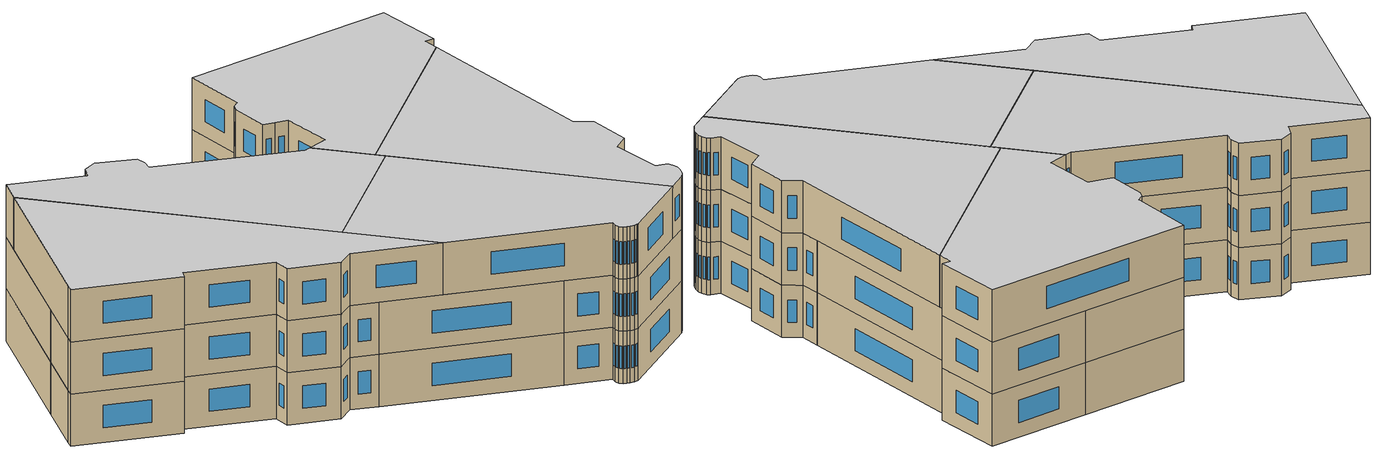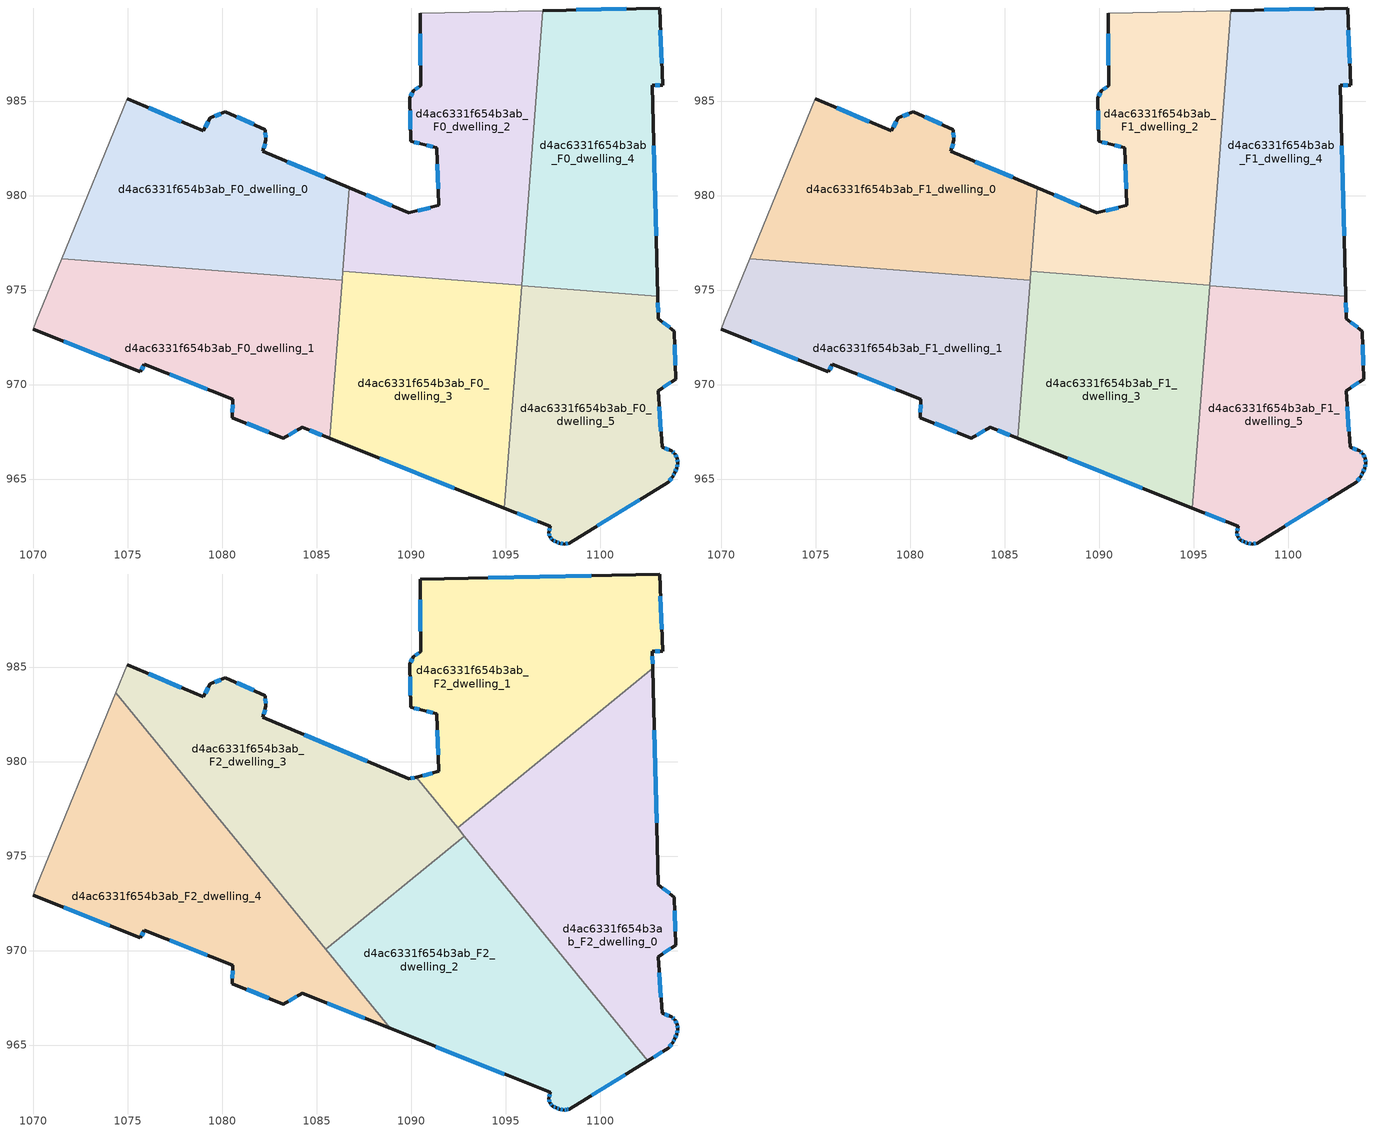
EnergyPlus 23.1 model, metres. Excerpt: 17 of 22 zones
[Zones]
d4ac6331f654b3ab_F0_dwelling_0
 floor ground (EU_floor_Construction): 1086.71,980.41 1086.33,975.52 1071.5,976.67 1074.96,985.12 1078.98,983.41 1079.36,984.11 1080.15,984.43 1082.26,983.49 1082.3,982.92 1082.13,982.34 z0
 wall outside (EU_wall_Construction): 1086.71,980.41 1082.13,982.34 1082.3,982.92 1082.26,983.49 1080.15,984.43 1079.36,984.11 1078.98,983.41 1074.96,985.12 z0:3
 wall to d4ac6331f654b3ab_F0_dwelling_1 (EU_wall_Construction): 1071.5,976.67 1086.33,975.52 z0:3
 wall adiabatic (EU_wall_Construction): 1074.96,985.12 1071.5,976.67 z0:3
 wall to d4ac6331f654b3ab_F0_dwelling_2 (EU_wall_Construction): 1086.37,975.98 1086.71,980.41 z0:3
 wall to d4ac6331f654b3ab_F0_dwelling_3 (EU_wall_Construction): 1086.33,975.52 1086.37,975.98 z0:3
 window (EU_Window_Construction): 1082.29,983.08 1082.27,983.33 / 1082.18,982.5 1082.26,982.75 / 1085.4,980.96 1083.44,981.79 / 1077.83,983.9 1076.11,984.64 / 1079.25,983.91 1079.09,983.61 / 1079.93,984.34 1079.58,984.2 / 1081.66,983.76 1080.76,984.16 z0.86:2.14
d4ac6331f654b3ab_F0_dwelling_1
 floor ground (EU_floor_Construction): 1086.33,975.52 1085.68,967.15 1084.22,967.74 1083.23,967.15 1080.52,968.25 1080.55,969.21 1075.86,971.08 1075.67,970.67 1070,972.93 1070.15,973.37 1071.5,976.67 z0
 wall outside (EU_wall_Construction): 1070,972.93 1075.67,970.67 1075.86,971.08 1080.55,969.21 1080.52,968.25 1083.23,967.15 1084.22,967.74 1085.68,967.15 z0:3
 wall adiabatic (EU_wall_Construction): 1071.5,976.67 1070.15,973.37 1070,972.93 z0:3
 wall to d4ac6331f654b3ab_F0_dwelling_3 (EU_wall_Construction): 1085.68,967.15 1086.33,975.52 z0:3
 window (EU_Window_Construction): 1081.29,967.94 1082.46,967.47 / 1080.54,968.94 1080.53,968.53 / 1077.2,970.55 1079.21,969.75 / 1075.72,970.79 1075.81,970.97 / 1071.62,972.28 1074.05,971.32 / 1084.63,967.57 1085.26,967.32 / 1083.51,967.32 1083.93,967.57 z0.86:2.14
d4ac6331f654b3ab_F0_dwelling_2
 floor ground (EU_floor_Construction): 1096.96,989.78 1095.83,975.25 1086.37,975.98 1086.71,980.41 1089.87,979.08 1091.46,979.47 1091.35,982.53 1090.61,982.72 1089.96,982.87 1089.92,985.14 1090.1,985.55 1090.49,985.81 1090.46,989.64 z0
 wall outside (EU_wall_Construction): 1090.46,989.64 1090.49,985.81 1090.1,985.55 1089.92,985.14 1089.96,982.87 1090.61,982.72 1091.35,982.53 1091.46,979.47 1089.87,979.08 1086.71,980.41 z0:3
 wall adiabatic (EU_wall_Construction): 1096.96,989.78 1090.46,989.64 z0:3
 wall to d4ac6331f654b3ab_F0_dwelling_3 (EU_wall_Construction): 1086.37,975.98 1095.83,975.25 z0:3
 wall to d4ac6331f654b3ab_F0_dwelling_4 (EU_wall_Construction): 1095.83,975.25 1096.96,989.78 z0:3
 window (EU_Window_Construction): 1090.14,982.82 1090.42,982.76 / 1089.93,984.49 1089.95,983.52 / 1090.05,985.44 1089.97,985.26 / 1090.38,985.74 1090.21,985.63 / 1090.47,988.55 1090.48,986.9 / 1088.97,979.46 1087.61,980.03 / 1091,979.36 1090.32,979.19 / 1091.38,981.66 1091.43,980.35 / 1090.82,982.66 1091.14,982.58 z0.86:2.14
d4ac6331f654b3ab_F0_dwelling_3
 floor ground (EU_floor_Construction): 1095.83,975.25 1094.92,963.46 1085.68,967.15 1086.37,975.98 z0
 wall outside (EU_wall_Construction): 1085.68,967.15 1094.92,963.46 z0:3
 wall to d4ac6331f654b3ab_F0_dwelling_5 (EU_wall_Construction): 1094.92,963.46 1095.83,975.23 z0:3
 wall to d4ac6331f654b3ab_F0_dwelling_4 (EU_wall_Construction): 1095.83,975.23 1095.83,975.25 z0:3
 window (EU_Window_Construction): 1088.32,966.1 1092.28,964.51 z0.86:2.14
d4ac6331f654b3ab_F0_dwelling_4
 floor ground (EU_floor_Construction): 1103.13,989.92 1103.3,985.83 1102.74,985.83 1103.03,974.68 1095.83,975.23 1096.96,989.78 z0
 wall outside (EU_wall_Construction): 1103.03,974.68 1102.74,985.83 1103.3,985.83 1103.13,989.92 1096.96,989.78 z0:3
 wall to d4ac6331f654b3ab_F0_dwelling_5 (EU_wall_Construction): 1095.83,975.23 1103.03,974.68 z0:3
 window (EU_Window_Construction): 1101.37,989.88 1098.72,989.82 / 1103.25,987 1103.18,988.75 / 1102.9,985.83 1103.14,985.83 / 1102.95,977.86 1102.83,982.64 z0.86:2.14
d4ac6331f654b3ab_F0_dwelling_5
 floor ground (EU_floor_Construction): 1103.03,974.68 1103.06,973.49 1103.91,972.83 1103.98,970.29 1103.05,969.67 1103.26,966.69 1103.77,966.49 1103.94,966.35 1104.06,966.09 1104.09,965.83 1104.04,965.58 1103.93,965.34 1103.84,965.13 1103.58,964.82 1098.34,961.61 1098.08,961.56 1097.83,961.61 1097.67,961.69 1097.47,961.76 1097.32,961.94 1097.27,962.16 1097.34,962.49 1094.92,963.46 1095.83,975.23 z0
 wall outside (EU_wall_Construction): 1094.92,963.46 1097.34,962.49 1097.27,962.16 1097.32,961.94 1097.47,961.76 1097.67,961.69 1097.83,961.61 1098.08,961.56 1098.34,961.61 1103.58,964.82 1103.84,965.13 1103.93,965.34 1104.04,965.58 1104.09,965.83 1104.06,966.09 1103.94,966.35 1103.77,966.49 1103.26,966.69 1103.05,969.67 1103.98,970.29 1103.91,972.83 1103.06,973.49 1103.03,974.68 z0:3
 window (EU_Window_Construction): 1103.32,969.85 1103.71,970.11 / 1103.2,967.54 1103.11,968.82 / 1103.62,966.55 1103.41,966.63 / 1103.89,966.39 1103.82,966.45 / 1104.03,966.16 1103.97,966.27 / 1104.08,965.91 1104.07,966.02 / 1104.06,965.65 1104.08,965.76 / 1103.97,965.41 1104.01,965.51 / 1103.87,965.19 1103.91,965.28 / 1103.66,964.91 1103.76,965.04 / 1099.84,962.52 1102.08,963.9 / 1098.16,961.57 1098.27,961.59 / 1097.9,961.59 1098.01,961.58 / 1097.72,961.67 1097.79,961.63 / 1097.53,961.74 1097.61,961.71 / 1097.36,961.89 1097.43,961.81 / 1097.28,962.1 1097.3,962 / 1097.32,962.4 1097.29,962.25 / 1095.61,963.18 1096.65,962.77 / 1103.05,973.83 1103.04,974.34 / 1103.67,973.02 1103.3,973.3 / 1103.96,971.01 1103.93,972.1 z0.86:2.14
d4ac6331f654b3ab_F1_dwelling_0
 floor to d4ac6331f654b3ab_F0_dwelling_0 (EU_floor_Construction): 1086.71,980.41 1086.33,975.52 1071.5,976.67 1074.96,985.12 1078.98,983.41 1079.36,984.11 1080.15,984.43 1082.26,983.49 1082.3,982.92 1082.13,982.34 z3
 wall outside (EU_wall_Construction): 1086.71,980.41 1082.13,982.34 1082.3,982.92 1082.26,983.49 1080.15,984.43 1079.36,984.11 1078.98,983.41 1074.96,985.12 z3:6
 wall to d4ac6331f654b3ab_F1_dwelling_1 (EU_wall_Construction): 1071.5,976.67 1086.33,975.52 z3:6
 wall adiabatic (EU_wall_Construction): 1074.96,985.12 1071.5,976.67 z3:6
 wall to d4ac6331f654b3ab_F1_dwelling_2 (EU_wall_Construction): 1086.37,975.98 1086.71,980.41 z3:6
 wall to d4ac6331f654b3ab_F1_dwelling_3 (EU_wall_Construction): 1086.33,975.52 1086.37,975.98 z3:6
 window (EU_Window_Construction): 1082.29,983.08 1082.27,983.33 / 1082.18,982.5 1082.26,982.75 / 1085.4,980.96 1083.44,981.79 / 1077.83,983.9 1076.11,984.64 / 1079.25,983.91 1079.09,983.61 / 1079.93,984.34 1079.58,984.2 / 1081.66,983.76 1080.76,984.16 z3.86:5.14
d4ac6331f654b3ab_F1_dwelling_1
 floor to d4ac6331f654b3ab_F0_dwelling_1 (EU_floor_Construction): 1086.33,975.52 1085.68,967.15 1084.22,967.74 1083.23,967.15 1080.52,968.25 1080.55,969.21 1075.86,971.08 1075.67,970.67 1070,972.93 1070.15,973.37 1071.5,976.67 z3
 wall outside (EU_wall_Construction): 1070,972.93 1075.67,970.67 1075.86,971.08 1080.55,969.21 1080.52,968.25 1083.23,967.15 1084.22,967.74 1085.68,967.15 z3:6
 wall adiabatic (EU_wall_Construction): 1071.5,976.67 1070.15,973.37 1070,972.93 z3:6
 wall to d4ac6331f654b3ab_F1_dwelling_3 (EU_wall_Construction): 1085.68,967.15 1086.33,975.52 z3:6
 window (EU_Window_Construction): 1081.29,967.94 1082.46,967.47 / 1080.54,968.94 1080.53,968.53 / 1077.2,970.55 1079.21,969.75 / 1075.72,970.79 1075.81,970.97 / 1071.62,972.28 1074.05,971.32 / 1084.63,967.57 1085.26,967.32 / 1083.51,967.32 1083.93,967.57 z3.86:5.14
d4ac6331f654b3ab_F1_dwelling_2
 floor to d4ac6331f654b3ab_F0_dwelling_2 (EU_floor_Construction): 1096.96,989.78 1095.83,975.25 1086.37,975.98 1086.71,980.41 1089.87,979.08 1091.46,979.47 1091.35,982.53 1090.61,982.72 1089.96,982.87 1089.92,985.14 1090.1,985.55 1090.49,985.81 1090.46,989.64 z3
 wall outside (EU_wall_Construction): 1090.46,989.64 1090.49,985.81 1090.1,985.55 1089.92,985.14 1089.96,982.87 1090.61,982.72 1091.35,982.53 1091.46,979.47 1089.87,979.08 1086.71,980.41 z3:6
 wall adiabatic (EU_wall_Construction): 1096.96,989.78 1090.46,989.64 z3:6
 wall to d4ac6331f654b3ab_F1_dwelling_3 (EU_wall_Construction): 1086.37,975.98 1095.83,975.25 z3:6
 wall to d4ac6331f654b3ab_F1_dwelling_4 (EU_wall_Construction): 1095.83,975.25 1096.96,989.78 z3:6
 window (EU_Window_Construction): 1090.14,982.82 1090.42,982.76 / 1089.93,984.49 1089.95,983.52 / 1090.05,985.44 1089.97,985.26 / 1090.38,985.74 1090.21,985.63 / 1090.47,988.55 1090.48,986.9 / 1088.97,979.46 1087.61,980.03 / 1091,979.36 1090.32,979.19 / 1091.38,981.66 1091.43,980.35 / 1090.82,982.66 1091.14,982.58 z3.86:5.14
d4ac6331f654b3ab_F1_dwelling_3
 floor to d4ac6331f654b3ab_F0_dwelling_3 (EU_floor_Construction): 1095.83,975.25 1094.92,963.46 1085.68,967.15 1086.37,975.98 z3
 wall outside (EU_wall_Construction): 1085.68,967.15 1094.92,963.46 z3:6
 wall to d4ac6331f654b3ab_F1_dwelling_5 (EU_wall_Construction): 1094.92,963.46 1095.83,975.23 z3:6
 wall to d4ac6331f654b3ab_F1_dwelling_4 (EU_wall_Construction): 1095.83,975.23 1095.83,975.25 z3:6
 window (EU_Window_Construction): 1088.32,966.1 1092.28,964.51 z3.86:5.14
d4ac6331f654b3ab_F1_dwelling_4
 floor to d4ac6331f654b3ab_F0_dwelling_4 (EU_floor_Construction): 1103.13,989.92 1103.3,985.83 1102.74,985.83 1103.03,974.68 1095.83,975.23 1096.96,989.78 z3
 wall outside (EU_wall_Construction): 1103.03,974.68 1102.74,985.83 1103.3,985.83 1103.13,989.92 1096.96,989.78 z3:6
 wall to d4ac6331f654b3ab_F1_dwelling_5 (EU_wall_Construction): 1095.83,975.23 1103.03,974.68 z3:6
 window (EU_Window_Construction): 1101.37,989.88 1098.72,989.82 / 1103.25,987 1103.18,988.75 / 1102.9,985.83 1103.14,985.83 / 1102.95,977.86 1102.83,982.64 z3.86:5.14
d4ac6331f654b3ab_F1_dwelling_5
 floor to d4ac6331f654b3ab_F0_dwelling_5 (EU_floor_Construction): 1103.03,974.68 1103.06,973.49 1103.91,972.83 1103.98,970.29 1103.05,969.67 1103.26,966.69 1103.77,966.49 1103.94,966.35 1104.06,966.09 1104.09,965.83 1104.04,965.58 1103.93,965.34 1103.84,965.13 1103.58,964.82 1098.34,961.61 1098.08,961.56 1097.83,961.61 1097.67,961.69 1097.47,961.76 1097.32,961.94 1097.27,962.16 1097.34,962.49 1094.92,963.46 1095.83,975.23 z3
 wall outside (EU_wall_Construction): 1094.92,963.46 1097.34,962.49 1097.27,962.16 1097.32,961.94 1097.47,961.76 1097.67,961.69 1097.83,961.61 1098.08,961.56 1098.34,961.61 1103.58,964.82 1103.84,965.13 1103.93,965.34 1104.04,965.58 1104.09,965.83 1104.06,966.09 1103.94,966.35 1103.77,966.49 1103.26,966.69 1103.05,969.67 1103.98,970.29 1103.91,972.83 1103.06,973.49 1103.03,974.68 z3:6
 window (EU_Window_Construction): 1103.32,969.85 1103.71,970.11 / 1103.2,967.54 1103.11,968.82 / 1103.62,966.55 1103.41,966.63 / 1103.89,966.39 1103.82,966.45 / 1104.03,966.16 1103.97,966.27 / 1104.08,965.91 1104.07,966.02 / 1104.06,965.65 1104.08,965.76 / 1103.97,965.41 1104.01,965.51 / 1103.87,965.19 1103.91,965.28 / 1103.66,964.91 1103.76,965.04 / 1099.84,962.52 1102.08,963.9 / 1098.16,961.57 1098.27,961.59 / 1097.9,961.59 1098.01,961.58 / 1097.72,961.67 1097.79,961.63 / 1097.53,961.74 1097.61,961.71 / 1097.36,961.89 1097.43,961.81 / 1097.28,962.1 1097.3,962 / 1097.32,962.4 1097.29,962.25 / 1095.61,963.18 1096.65,962.77 / 1103.05,973.83 1103.04,974.34 / 1103.67,973.02 1103.3,973.3 / 1103.96,971.01 1103.93,972.1 z3.86:5.14
d4ac6331f654b3ab_F2_dwelling_0
 floor to d4ac6331f654b3ab_F1_dwelling_5 (EU_floor_Construction): 1103.03,974.68 1103.06,973.49 1103.91,972.83 1103.98,970.29 1103.05,969.67 1103.26,966.69 1103.77,966.49 1103.94,966.35 1104.06,966.09 1104.09,965.83 1104.04,965.58 1103.93,965.34 1103.84,965.13 1103.58,964.82 1102.52,964.17 1095.63,972.59 1095.83,975.23 z6
 floor to d4ac6331f654b3ab_F1_dwelling_4 (EU_floor_Construction): 1102.77,984.92 1103.03,974.68 1095.83,975.23 1096.16,979.52 z6
 floor to d4ac6331f654b3ab_F1_dwelling_2 (EU_floor_Construction): 1096.16,979.52 1095.83,975.25 1093.29,975.44 1092.44,976.48 z6
 floor to d4ac6331f654b3ab_F1_dwelling_3 (EU_floor_Construction): 1095.83,975.25 1095.63,972.59 1093.29,975.44 z6
 wall outside (EU_wall_Construction): 1102.52,964.17 1103.58,964.82 1103.84,965.13 1103.93,965.34 1104.04,965.58 1104.09,965.83 1104.06,966.09 1103.94,966.35 1103.77,966.49 1103.26,966.69 1103.05,969.67 1103.98,970.29 1103.91,972.83 1103.06,973.49 1102.77,984.92 z6:9
 wall to d4ac6331f654b3ab_F2_dwelling_1 (EU_wall_Construction): 1102.77,984.92 1092.44,976.48 z6:9
 wall to d4ac6331f654b3ab_F2_dwelling_2 (EU_wall_Construction): 1092.79,976.05 1102.52,964.17 z6:9
 wall to d4ac6331f654b3ab_F2_dwelling_3 (EU_wall_Construction): 1092.44,976.48 1092.79,976.05 z6:9
 window (EU_Window_Construction): 1103.96,971.01 1103.93,972.1 / 1103.32,969.85 1103.71,970.11 / 1103.2,967.54 1103.11,968.82 / 1103.62,966.55 1103.41,966.63 / 1103.89,966.39 1103.82,966.45 / 1104.03,966.16 1103.97,966.27 / 1104.08,965.91 1104.07,966.02 / 1104.06,965.65 1104.08,965.76 / 1103.97,965.41 1104.01,965.51 / 1103.87,965.19 1103.91,965.28 / 1103.66,964.91 1103.76,965.04 / 1102.82,964.35 1103.28,964.63 / 1102.98,976.76 1102.85,981.66 / 1103.67,973.02 1103.3,973.3 z6.86:8.14
 ceiling to d4ac6331f654b3ab_F3_dwelling_0 (EU_floor_Construction): 1103.58,964.82 1103.84,965.13 1103.93,965.34 1104.04,965.58 1104.09,965.83 1104.06,966.09 1103.94,966.35 1103.77,966.49 1103.26,966.69 1103.05,969.67 1103.98,970.29 1103.91,972.83 1103.06,973.49 1102.77,984.92 1092.44,976.48 1102.52,964.17 z9
d4ac6331f654b3ab_F2_dwelling_1
 floor to d4ac6331f654b3ab_F1_dwelling_2 (EU_floor_Construction): 1096.96,989.78 1096.16,979.52 1092.44,976.48 1090.24,979.17 1091.46,979.47 1091.35,982.53 1090.61,982.72 1089.96,982.87 1089.92,985.14 1090.1,985.55 1090.49,985.81 1090.46,989.64 z6
 floor to d4ac6331f654b3ab_F1_dwelling_4 (EU_floor_Construction): 1103.13,989.92 1103.3,985.83 1102.74,985.83 1102.77,984.92 1096.16,979.52 1096.96,989.78 z6
 wall outside (EU_wall_Construction): 1102.77,984.92 1102.74,985.83 1103.3,985.83 1103.13,989.92 1090.46,989.64 1090.49,985.81 1090.1,985.55 1089.92,985.14 1089.96,982.87 1090.61,982.72 1091.35,982.53 1091.46,979.47 1090.24,979.17 z6:9
 wall to d4ac6331f654b3ab_F2_dwelling_3 (EU_wall_Construction): 1090.24,979.17 1092.44,976.48 z6:9
 window (EU_Window_Construction): 1102.76,985.18 1102.75,985.57 / 1091.11,979.39 1090.59,979.26 / 1091.38,981.66 1091.43,980.35 / 1090.82,982.66 1091.14,982.58 / 1090.14,982.82 1090.42,982.76 / 1089.93,984.49 1089.95,983.52 / 1090.05,985.44 1089.97,985.26 / 1090.38,985.74 1090.21,985.63 / 1090.47,988.55 1090.48,986.9 / 1099.51,989.84 1094.08,989.72 / 1103.25,987 1103.18,988.75 / 1102.9,985.83 1103.14,985.83 z6.86:8.14
 ceiling to d4ac6331f654b3ab_F3_dwelling_1 (EU_floor_Construction): 1102.77,984.92 1102.74,985.83 1103.3,985.83 1103.13,989.92 1090.46,989.64 1090.49,985.81 1090.1,985.55 1089.92,985.14 1089.96,982.87 1090.61,982.72 1091.35,982.53 1091.46,979.47 1090.24,979.17 1092.44,976.48 z9
d4ac6331f654b3ab_F2_dwelling_2
 floor to d4ac6331f654b3ab_F1_dwelling_3 (EU_floor_Construction): 1093.29,975.44 1095.63,972.59 1094.92,963.46 1088.87,965.88 1085.87,969.55 1085.94,970.45 1092.16,975.53 z6
 floor to d4ac6331f654b3ab_F1_dwelling_5 (EU_floor_Construction): 1095.63,972.59 1102.52,964.17 1098.34,961.61 1098.23,961.59 1098.08,961.56 1097.83,961.61 1097.67,961.69 1097.47,961.76 1097.32,961.94 1097.27,962.16 1097.34,962.49 1094.92,963.46 z6
 floor to d4ac6331f654b3ab_F1_dwelling_1 (EU_floor_Construction): 1085.94,970.45 1085.87,969.55 1085.46,970.05 z6
 floor to d4ac6331f654b3ab_F1_dwelling_2 (EU_floor_Construction): 1092.79,976.05 1093.29,975.44 1092.16,975.53 z6
 wall outside (EU_wall_Construction): 1088.87,965.88 1097.34,962.49 1097.27,962.16 1097.32,961.94 1097.47,961.76 1097.67,961.69 1097.83,961.61 1098.08,961.56 1098.23,961.59 1098.34,961.61 1102.52,964.17 z6:9
 wall to d4ac6331f654b3ab_F2_dwelling_3 (EU_wall_Construction): 1092.79,976.05 1085.46,970.05 z6:9
 wall to d4ac6331f654b3ab_F2_dwelling_4 (EU_wall_Construction): 1085.46,970.05 1088.87,965.88 z6:9
 window (EU_Window_Construction): 1098.26,961.59 1098.31,961.6 / 1098.12,961.57 1098.19,961.58 / 1097.9,961.59 1098.01,961.58 / 1097.72,961.67 1097.79,961.63 / 1097.53,961.74 1097.61,961.71 / 1097.36,961.89 1097.43,961.81 / 1097.28,962.1 1097.3,962 / 1097.32,962.4 1097.29,962.25 / 1091.29,964.91 1094.92,963.46 / 1099.53,962.34 1101.32,963.43 z6.86:8.14
 ceiling to d4ac6331f654b3ab_F3_dwelling_2 (EU_floor_Construction): 1102.52,964.17 1092.79,976.05 1085.46,970.05 1088.87,965.88 1097.34,962.49 1097.27,962.16 1097.32,961.94 1097.47,961.76 1097.67,961.69 1097.83,961.61 1098.08,961.56 1098.23,961.59 1098.34,961.61 z9
d4ac6331f654b3ab_F2_dwelling_3
 floor to d4ac6331f654b3ab_F1_dwelling_0 (EU_floor_Construction): 1086.71,980.41 1086.33,975.52 1080.63,975.96 1074.35,983.64 1074.96,985.12 1078.98,983.41 1079.36,984.11 1080.15,984.43 1082.26,983.49 1082.3,982.92 1082.13,982.34 z6
 floor to d4ac6331f654b3ab_F1_dwelling_2 (EU_floor_Construction): 1090.24,979.17 1092.79,976.05 1092.16,975.53 1086.37,975.98 1086.71,980.41 1089.87,979.08 z6
 floor to d4ac6331f654b3ab_F1_dwelling_3 (EU_floor_Construction): 1092.16,975.53 1085.94,970.45 1086.37,975.98 z6
 floor to d4ac6331f654b3ab_F1_dwelling_1 (EU_floor_Construction): 1086.33,975.52 1085.94,970.45 1085.46,970.05 1080.63,975.96 z6
 wall outside (EU_wall_Construction): 1090.24,979.17 1089.87,979.08 1082.13,982.34 1082.3,982.92 1082.26,983.49 1080.15,984.43 1079.36,984.11 1078.98,983.41 1074.96,985.12 z6:9
 wall adiabatic (EU_wall_Construction): 1074.96,985.12 1074.35,983.64 z6:9
 wall to d4ac6331f654b3ab_F2_dwelling_4 (EU_wall_Construction): 1074.35,983.64 1085.46,970.05 z6:9
 window (EU_Window_Construction): 1081.66,983.76 1080.76,984.16 / 1082.29,983.08 1082.27,983.33 / 1082.18,982.5 1082.26,982.75 / 1087.66,980.01 1084.34,981.41 / 1090.14,979.15 1089.98,979.11 / 1077.83,983.9 1076.11,984.64 / 1079.25,983.91 1079.09,983.61 / 1079.93,984.34 1079.58,984.2 z6.86:8.14
 ceiling to d4ac6331f654b3ab_F3_dwelling_3 (EU_floor_Construction): 1092.79,976.05 1090.24,979.17 1089.87,979.08 1082.13,982.34 1082.3,982.92 1082.26,983.49 1080.15,984.43 1079.36,984.11 1078.98,983.41 1074.96,985.12 1074.35,983.64 1085.46,970.05 z9
d4ac6331f654b3ab_F2_dwelling_4
 floor to d4ac6331f654b3ab_F1_dwelling_1 (EU_floor_Construction): 1080.63,975.96 1085.87,969.55 1085.68,967.15 1084.22,967.74 1083.23,967.15 1080.52,968.25 1080.55,969.21 1075.86,971.08 1075.67,970.67 1070,972.93 1070.15,973.37 1071.5,976.67 z6
 floor to d4ac6331f654b3ab_F1_dwelling_0 (EU_floor_Construction): 1074.35,983.64 1080.63,975.96 1071.5,976.67 z6
 floor to d4ac6331f654b3ab_F1_dwelling_3 (EU_floor_Construction): 1085.87,969.55 1088.87,965.88 1085.68,967.15 z6
 wall outside (EU_wall_Construction): 1070,972.93 1075.67,970.67 1075.86,971.08 1080.55,969.21 1080.52,968.25 1083.23,967.15 1084.22,967.74 1088.87,965.88 z6:9
 wall adiabatic (EU_wall_Construction): 1074.35,983.64 1070.15,973.37 1070,972.93 z6:9
 window (EU_Window_Construction): 1080.54,968.94 1080.53,968.53 / 1077.2,970.55 1079.21,969.75 / 1075.72,970.79 1075.81,970.97 / 1071.62,972.28 1074.05,971.32 / 1085.54,967.21 1087.54,966.41 / 1083.51,967.32 1083.93,967.57 / 1081.29,967.94 1082.46,967.47 z6.86:8.14
 ceiling to d4ac6331f654b3ab_F3_dwelling_4 (EU_floor_Construction): 1088.87,965.88 1074.35,983.64 1070.15,973.37 1070,972.93 1075.67,970.67 1075.86,971.08 1080.55,969.21 1080.52,968.25 1083.23,967.15 1084.22,967.74 z9
[Building]
EU S2 Campaign: North Axis=0; Terrain=City; Solar Distribution=FullExterior
[Site:Location]
Helsinki-Vantaa.AP: Latitude=60.317; Longitude=24.963; Time Zone=2; Elevation=54.6
[SizingPeriod:WeatherFileDays]
AnnualSizingPeriod: Begin Month=1; Begin Day of Month=1; End Month=12; End Day of Month=31; Day of Week for Start Day=Monday; Use Weather File Daylight Saving Period=No; Use Weather File Rain and Snow Indicators=No
[MATERIAL]
EU_InternalMass_Material: Roughness=MediumRough; Thickness=0.1; Conductivity=1; Density=1800; Specific Heat=900; Thermal Absorptance=0.9; Solar Absorptance=0.7; Visible Absorptance=0.7
[MATERIAL:NOMASS] Roughness=MediumRough; Thermal Absorptance=0.9; Solar Absorptance=0.7; Visible Absorptance=0.7
Name | Thermal Resistance
EU_wall_NoMass | 1.10183
EU_floor_NoMass | 1.70606
[WINDOWMATERIAL:SIMPLEGLAZINGSYSTEM]
EU_Window_SimpleGlazing: UFactor=3.11035; Solar Heat Gain Coefficient=0.8; Visible Transmittance=0.8
[CONSTRUCTION]
EU_wall_Construction: EU_wall_NoMass
EU_floor_Construction: EU_floor_NoMass
EU_Window_Construction: EU_Window_SimpleGlazing
EU_InternalMass_Construction: EU_InternalMass_Material
[ZONE] Type=1; Multiplier=1; Ceiling Height=autocalculate; Floor Area=autocalculate; Part of Total Floor Area=Yes
Name | Volume
d4ac6331f654b3ab_F0_dwelling_0; d4ac6331f654b3ab_F1_dwelling_0 | 294.414
d4ac6331f654b3ab_F2_dwelling_0 | 353.306
d4ac6331f654b3ab_F0_dwelling_1; d4ac6331f654b3ab_F1_dwelling_1 | 294.424
d4ac6331f654b3ab_F2_dwelling_1 | 353.292
d4ac6331f654b3ab_F0_dwelling_2; d4ac6331f654b3ab_F1_dwelling_2 | 294.377
d4ac6331f654b3ab_F2_dwelling_2 | 353.309
d4ac6331f654b3ab_F0_dwelling_3; d4ac6331f654b3ab_F1_dwelling_3 | 294.412
d4ac6331f654b3ab_F2_dwelling_3 | 353.281
d4ac6331f654b3ab_F0_dwelling_4; d4ac6331f654b3ab_F1_dwelling_4 | 294.436
d4ac6331f654b3ab_F2_dwelling_4 | 353.295
d4ac6331f654b3ab_F0_dwelling_5; d4ac6331f654b3ab_F1_dwelling_5 | 294.416
[INTERNALMASS] Construction=EU_InternalMass_Construction
Name | Zone or ZoneList | Surface Area
d4ac6331f654b3ab_F0_dwelling_0_EU_InternalMass | d4ac6331f654b3ab_F0_dwelling_0 | 98.1381
d4ac6331f654b3ab_F0_dwelling_1_EU_InternalMass | d4ac6331f654b3ab_F0_dwelling_1 | 98.1405
d4ac6331f654b3ab_F0_dwelling_2_EU_InternalMass | d4ac6331f654b3ab_F0_dwelling_2 | 98.1254
d4ac6331f654b3ab_F0_dwelling_3_EU_InternalMass | d4ac6331f654b3ab_F0_dwelling_3 | 98.1373
d4ac6331f654b3ab_F0_dwelling_4_EU_InternalMass | d4ac6331f654b3ab_F0_dwelling_4 | 98.1452
d4ac6331f654b3ab_F0_dwelling_5_EU_InternalMass | d4ac6331f654b3ab_F0_dwelling_5 | 98.139
d4ac6331f654b3ab_F1_dwelling_0_EU_InternalMass | d4ac6331f654b3ab_F1_dwelling_0 | 98.1381
d4ac6331f654b3ab_F1_dwelling_1_EU_InternalMass | d4ac6331f654b3ab_F1_dwelling_1 | 98.1405
d4ac6331f654b3ab_F1_dwelling_2_EU_InternalMass | d4ac6331f654b3ab_F1_dwelling_2 | 98.1254
d4ac6331f654b3ab_F1_dwelling_3_EU_InternalMass | d4ac6331f654b3ab_F1_dwelling_3 | 98.1373
d4ac6331f654b3ab_F1_dwelling_4_EU_InternalMass | d4ac6331f654b3ab_F1_dwelling_4 | 98.1452
d4ac6331f654b3ab_F1_dwelling_5_EU_InternalMass | d4ac6331f654b3ab_F1_dwelling_5 | 98.139
d4ac6331f654b3ab_F2_dwelling_0_EU_InternalMass | d4ac6331f654b3ab_F2_dwelling_0 | 117.769
d4ac6331f654b3ab_F2_dwelling_1_EU_InternalMass | d4ac6331f654b3ab_F2_dwelling_1 | 117.764
d4ac6331f654b3ab_F2_dwelling_2_EU_InternalMass | d4ac6331f654b3ab_F2_dwelling_2 | 117.769
d4ac6331f654b3ab_F2_dwelling_3_EU_InternalMass | d4ac6331f654b3ab_F2_dwelling_3 | 117.76
d4ac6331f654b3ab_F2_dwelling_4_EU_InternalMass | d4ac6331f654b3ab_F2_dwelling_4 | 117.764
[OTHEREQUIPMENT] Fuel Type=Electricity; Design Level Calculation Method=Watts/Area; Power per Zone Floor Area=1; Fraction Latent=0; Fraction Radiant=0; Fraction Lost=0; Carbon Dioxide Generation Rate=0; EndUse Subcategory=EU_Step8_InternalGains
Name | Zone or ZoneList or Space or SpaceList | Schedule
EU_Step8_InternalGain_d4ac6331f654b3ab_F0_dwelling_0_f000 | d4ac6331f654b3ab_F0_dwelling_0 | EU_Step8_GainSchedule_d4ac6331f654b3ab_F0_dwelling_0_f000
EU_Step8_InternalGain_d4ac6331f654b3ab_F0_dwelling_1_f000 | d4ac6331f654b3ab_F0_dwelling_1 | EU_Step8_GainSchedule_d4ac6331f654b3ab_F0_dwelling_1_f000
EU_Step8_InternalGain_d4ac6331f654b3ab_F0_dwelling_2_f000 | d4ac6331f654b3ab_F0_dwelling_2 | EU_Step8_GainSchedule_d4ac6331f654b3ab_F0_dwelling_2_f000
EU_Step8_InternalGain_d4ac6331f654b3ab_F0_dwelling_3_f000 | d4ac6331f654b3ab_F0_dwelling_3 | EU_Step8_GainSchedule_d4ac6331f654b3ab_F0_dwelling_3_f000
EU_Step8_InternalGain_d4ac6331f654b3ab_F0_dwelling_4_f000 | d4ac6331f654b3ab_F0_dwelling_4 | EU_Step8_GainSchedule_d4ac6331f654b3ab_F0_dwelling_4_f000
EU_Step8_InternalGain_d4ac6331f654b3ab_F0_dwelling_5_f000 | d4ac6331f654b3ab_F0_dwelling_5 | EU_Step8_GainSchedule_d4ac6331f654b3ab_F0_dwelling_5_f000
EU_Step8_InternalGain_d4ac6331f654b3ab_F1_dwelling_0_f000 | d4ac6331f654b3ab_F1_dwelling_0 | EU_Step8_GainSchedule_d4ac6331f654b3ab_F1_dwelling_0_f000
EU_Step8_InternalGain_d4ac6331f654b3ab_F1_dwelling_1_f000 | d4ac6331f654b3ab_F1_dwelling_1 | EU_Step8_GainSchedule_d4ac6331f654b3ab_F1_dwelling_1_f000
EU_Step8_InternalGain_d4ac6331f654b3ab_F1_dwelling_2_f000 | d4ac6331f654b3ab_F1_dwelling_2 | EU_Step8_GainSchedule_d4ac6331f654b3ab_F1_dwelling_2_f000
EU_Step8_InternalGain_d4ac6331f654b3ab_F1_dwelling_3_f000 | d4ac6331f654b3ab_F1_dwelling_3 | EU_Step8_GainSchedule_d4ac6331f654b3ab_F1_dwelling_3_f000
EU_Step8_InternalGain_d4ac6331f654b3ab_F1_dwelling_4_f000 | d4ac6331f654b3ab_F1_dwelling_4 | EU_Step8_GainSchedule_d4ac6331f654b3ab_F1_dwelling_4_f000
EU_Step8_InternalGain_d4ac6331f654b3ab_F1_dwelling_5_f000 | d4ac6331f654b3ab_F1_dwelling_5 | EU_Step8_GainSchedule_d4ac6331f654b3ab_F1_dwelling_5_f000
EU_Step8_InternalGain_d4ac6331f654b3ab_F2_dwelling_0_f000 | d4ac6331f654b3ab_F2_dwelling_0 | EU_Step8_GainSchedule_d4ac6331f654b3ab_F2_dwelling_0_f000
EU_Step8_InternalGain_d4ac6331f654b3ab_F2_dwelling_1_f000 | d4ac6331f654b3ab_F2_dwelling_1 | EU_Step8_GainSchedule_d4ac6331f654b3ab_F2_dwelling_1_f000
EU_Step8_InternalGain_d4ac6331f654b3ab_F2_dwelling_2_f000 | d4ac6331f654b3ab_F2_dwelling_2 | EU_Step8_GainSchedule_d4ac6331f654b3ab_F2_dwelling_2_f000
EU_Step8_InternalGain_d4ac6331f654b3ab_F2_dwelling_3_f000 | d4ac6331f654b3ab_F2_dwelling_3 | EU_Step8_GainSchedule_d4ac6331f654b3ab_F2_dwelling_3_f000
EU_Step8_InternalGain_d4ac6331f654b3ab_F2_dwelling_4_f000 | d4ac6331f654b3ab_F2_dwelling_4 | EU_Step8_GainSchedule_d4ac6331f654b3ab_F2_dwelling_4_f000
[ZONEVENTILATION:DESIGNFLOWRATE] Schedule=EU_AlwaysOn; Design Flow Rate Calculation Method=AirChanges/Hour; Air Changes per Hour=0.756316; Ventilation Type=Natural; Fan Pressure Rise=0; Fan Total Efficiency=1; Constant Term Coefficient=1; Temperature Term Coefficient=0; Velocity Term Coefficient=0; Velocity Squared Term Coefficient=0; Minimum Indoor Temperature=-100; Maximum Indoor Temperature=100; Delta Temperature=-100; Minimum Outdoor Temperature=-100; Maximum Outdoor Temperature=100; Maximum Wind Speed=40
Name | Zone or ZoneList or Space or SpaceList
EU_ConstantAir_d4ac6331f654b3ab_F0_dwelling_0 | d4ac6331f654b3ab_F0_dwelling_0
EU_ConstantAir_d4ac6331f654b3ab_F0_dwelling_1 | d4ac6331f654b3ab_F0_dwelling_1
EU_ConstantAir_d4ac6331f654b3ab_F0_dwelling_2 | d4ac6331f654b3ab_F0_dwelling_2
EU_ConstantAir_d4ac6331f654b3ab_F0_dwelling_3 | d4ac6331f654b3ab_F0_dwelling_3
EU_ConstantAir_d4ac6331f654b3ab_F0_dwelling_4 | d4ac6331f654b3ab_F0_dwelling_4
EU_ConstantAir_d4ac6331f654b3ab_F0_dwelling_5 | d4ac6331f654b3ab_F0_dwelling_5
EU_ConstantAir_d4ac6331f654b3ab_F1_dwelling_0 | d4ac6331f654b3ab_F1_dwelling_0
EU_ConstantAir_d4ac6331f654b3ab_F1_dwelling_1 | d4ac6331f654b3ab_F1_dwelling_1
EU_ConstantAir_d4ac6331f654b3ab_F1_dwelling_2 | d4ac6331f654b3ab_F1_dwelling_2
EU_ConstantAir_d4ac6331f654b3ab_F1_dwelling_3 | d4ac6331f654b3ab_F1_dwelling_3
EU_ConstantAir_d4ac6331f654b3ab_F1_dwelling_4 | d4ac6331f654b3ab_F1_dwelling_4
EU_ConstantAir_d4ac6331f654b3ab_F1_dwelling_5 | d4ac6331f654b3ab_F1_dwelling_5
EU_ConstantAir_d4ac6331f654b3ab_F2_dwelling_0 | d4ac6331f654b3ab_F2_dwelling_0
EU_ConstantAir_d4ac6331f654b3ab_F2_dwelling_1 | d4ac6331f654b3ab_F2_dwelling_1
EU_ConstantAir_d4ac6331f654b3ab_F2_dwelling_2 | d4ac6331f654b3ab_F2_dwelling_2
EU_ConstantAir_d4ac6331f654b3ab_F2_dwelling_3 | d4ac6331f654b3ab_F2_dwelling_3
EU_ConstantAir_d4ac6331f654b3ab_F2_dwelling_4 | d4ac6331f654b3ab_F2_dwelling_4
[HVACTEMPLATE:THERMOSTAT] Constant Heating Setpoint=20; Constant Cooling Setpoint=50
EU_HeatOnly_d4ac6331f654b3ab_F0_dwelling_0; EU_HeatOnly_d4ac6331f654b3ab_F0_dwelling_1; EU_HeatOnly_d4ac6331f654b3ab_F0_dwelling_2; EU_HeatOnly_d4ac6331f654b3ab_F0_dwelling_3; EU_HeatOnly_d4ac6331f654b3ab_F0_dwelling_4; EU_HeatOnly_d4ac6331f654b3ab_F0_dwelling_5; EU_HeatOnly_d4ac6331f654b3ab_F1_dwelling_0; EU_HeatOnly_d4ac6331f654b3ab_F1_dwelling_1; EU_HeatOnly_d4ac6331f654b3ab_F1_dwelling_2; EU_HeatOnly_d4ac6331f654b3ab_F1_dwelling_3; EU_HeatOnly_d4ac6331f654b3ab_F1_dwelling_4; EU_HeatOnly_d4ac6331f654b3ab_F1_dwelling_5; EU_HeatOnly_d4ac6331f654b3ab_F2_dwelling_0; EU_HeatOnly_d4ac6331f654b3ab_F2_dwelling_1; EU_HeatOnly_d4ac6331f654b3ab_F2_dwelling_2; EU_HeatOnly_d4ac6331f654b3ab_F2_dwelling_3; EU_HeatOnly_d4ac6331f654b3ab_F2_dwelling_4; EU_HeatOnly_d4ac6331f654b3ab_F3_dwelling_0; EU_HeatOnly_d4ac6331f654b3ab_F3_dwelling_1; EU_HeatOnly_d4ac6331f654b3ab_F3_dwelling_2; EU_HeatOnly_d4ac6331f654b3ab_F3_dwelling_3; EU_HeatOnly_d4ac6331f654b3ab_F3_dwelling_4
[HVACTEMPLATE:ZONE:IDEALLOADSAIRSYSTEM] System Availability Schedule=EU_AlwaysOn; Maximum Heating Supply Air Temperature=50; Minimum Cooling Supply Air Temperature=13; Maximum Heating Supply Air Humidity Ratio=0.0156; Minimum Cooling Supply Air Humidity Ratio=0.0077; Heating Limit=NoLimit; Cooling Limit=NoLimit; Heating Availability Schedule=EU_AlwaysOn; Cooling Availability Schedule=EU_CoolingOff; Dehumidification Control Type=ConstantSensibleHeatRatio; Cooling Sensible Heat Ratio=0.7; Dehumidification Setpoint=60; Humidification Control Type=None; Humidification Setpoint=30; Outdoor Air Method=None; Outdoor Air Flow Rate per Person=0.00944; Outdoor Air Flow Rate per Zone Floor Area=0; Outdoor Air Flow Rate per Zone=0; Demand Controlled Ventilation Type=None; Outdoor Air Economizer Type=NoEconomizer; Heat Recovery Type=None; Sensible Heat Recovery Effectiveness=0.7; Latent Heat Recovery Effectiveness=0.65
Name | Template Thermostat
d4ac6331f654b3ab_F0_dwelling_0 | EU_HeatOnly_d4ac6331f654b3ab_F0_dwelling_0
d4ac6331f654b3ab_F0_dwelling_1 | EU_HeatOnly_d4ac6331f654b3ab_F0_dwelling_1
d4ac6331f654b3ab_F0_dwelling_2 | EU_HeatOnly_d4ac6331f654b3ab_F0_dwelling_2
d4ac6331f654b3ab_F0_dwelling_3 | EU_HeatOnly_d4ac6331f654b3ab_F0_dwelling_3
d4ac6331f654b3ab_F0_dwelling_4 | EU_HeatOnly_d4ac6331f654b3ab_F0_dwelling_4
d4ac6331f654b3ab_F0_dwelling_5 | EU_HeatOnly_d4ac6331f654b3ab_F0_dwelling_5
d4ac6331f654b3ab_F1_dwelling_0 | EU_HeatOnly_d4ac6331f654b3ab_F1_dwelling_0
d4ac6331f654b3ab_F1_dwelling_1 | EU_HeatOnly_d4ac6331f654b3ab_F1_dwelling_1
d4ac6331f654b3ab_F1_dwelling_2 | EU_HeatOnly_d4ac6331f654b3ab_F1_dwelling_2
d4ac6331f654b3ab_F1_dwelling_3 | EU_HeatOnly_d4ac6331f654b3ab_F1_dwelling_3
d4ac6331f654b3ab_F1_dwelling_4 | EU_HeatOnly_d4ac6331f654b3ab_F1_dwelling_4
d4ac6331f654b3ab_F1_dwelling_5 | EU_HeatOnly_d4ac6331f654b3ab_F1_dwelling_5
d4ac6331f654b3ab_F2_dwelling_0 | EU_HeatOnly_d4ac6331f654b3ab_F2_dwelling_0
d4ac6331f654b3ab_F2_dwelling_1 | EU_HeatOnly_d4ac6331f654b3ab_F2_dwelling_1
d4ac6331f654b3ab_F2_dwelling_2 | EU_HeatOnly_d4ac6331f654b3ab_F2_dwelling_2
d4ac6331f654b3ab_F2_dwelling_3 | EU_HeatOnly_d4ac6331f654b3ab_F2_dwelling_3
d4ac6331f654b3ab_F2_dwelling_4 | EU_HeatOnly_d4ac6331f654b3ab_F2_dwelling_4
[SIZING:ZONE] Zone Cooling Design Supply Air Temperature Input Method=SupplyAirTemperature; Zone Cooling Design Supply Air Temperature=13; Zone Heating Design Supply Air Temperature Input Method=SupplyAirTemperature; Zone Heating Design Supply Air Temperature=50; Zone Cooling Design Supply Air Humidity Ratio=0.008; Zone Heating Design Supply Air Humidity Ratio=0.008; Cooling Design Air Flow Method=DesignDay; Cooling Design Air Flow Rate=0; Cooling Minimum Air Flow per Zone Floor Area=0.000762; Cooling Minimum Air Flow=0; Cooling Minimum Air Flow Fraction=0.2; Heating Design Air Flow Method=DesignDay; Heating Design Air Flow Rate=0; Heating Maximum Air Flow per Zone Floor Area=0.002032; Heating Maximum Air Flow=0.141576; Heating Maximum Air Flow Fraction=0.3; Account for Dedicated Outdoor Air System=No; Dedicated Outdoor Air System Control Strategy=NeutralSupplyAir; Dedicated Outdoor Air Low Setpoint Temperature for Design=autosize; Dedicated Outdoor Air High Setpoint Temperature for Design=autosize; Zone Load Sizing Method=Sensible Load Only No Latent Load; Zone Latent Cooling Design Supply Air Humidity Ratio Input Method=HumidityRatioDifference; Zone Cooling Design Supply Air Humidity Ratio Difference=0.005; Zone Latent Heating Design Supply Air Humidity Ratio Input Method=HumidityRatioDifference; Zone Humidification Design Supply Air Humidity Ratio Difference=0.005
d4ac6331f654b3ab_F0_dwelling_0; d4ac6331f654b3ab_F0_dwelling_1; d4ac6331f654b3ab_F0_dwelling_2; d4ac6331f654b3ab_F0_dwelling_3; d4ac6331f654b3ab_F0_dwelling_4; d4ac6331f654b3ab_F0_dwelling_5; d4ac6331f654b3ab_F1_dwelling_0; d4ac6331f654b3ab_F1_dwelling_1; d4ac6331f654b3ab_F1_dwelling_2; d4ac6331f654b3ab_F1_dwelling_3; d4ac6331f654b3ab_F1_dwelling_4; d4ac6331f654b3ab_F1_dwelling_5; d4ac6331f654b3ab_F2_dwelling_0; d4ac6331f654b3ab_F2_dwelling_1; d4ac6331f654b3ab_F2_dwelling_2; d4ac6331f654b3ab_F2_dwelling_3; d4ac6331f654b3ab_F2_dwelling_4
[SCHEDULE:CONSTANT]
Name | Hourly Value
EU_AlwaysOn | 1
EU_CoolingOff | 0
[SCHEDULE:FILE] Column Number=1; Rows to Skip at Top=0; Number of Hours of Data=8760; Column Separator=Comma; Interpolate to Timestep=No; Minutes per Item=60; Adjust Schedule for Daylight Savings=Yes
Name | File
EU_Step8_GainSchedule_d4ac6331f654b3ab_F0_dwelling_0_f000 | ../../schedules/d4ac6331f654b3ab/d4ac6331f654b3ab_F0_dwelling_0_f000_gain.csv
EU_Step8_GainSchedule_d4ac6331f654b3ab_F0_dwelling_1_f000 | ../../schedules/d4ac6331f654b3ab/d4ac6331f654b3ab_F0_dwelling_1_f000_gain.csv
EU_Step8_GainSchedule_d4ac6331f654b3ab_F0_dwelling_2_f000 | ../../schedules/d4ac6331f654b3ab/d4ac6331f654b3ab_F0_dwelling_2_f000_gain.csv
EU_Step8_GainSchedule_d4ac6331f654b3ab_F0_dwelling_3_f000 | ../../schedules/d4ac6331f654b3ab/d4ac6331f654b3ab_F0_dwelling_3_f000_gain.csv
EU_Step8_GainSchedule_d4ac6331f654b3ab_F0_dwelling_4_f000 | ../../schedules/d4ac6331f654b3ab/d4ac6331f654b3ab_F0_dwelling_4_f000_gain.csv
EU_Step8_GainSchedule_d4ac6331f654b3ab_F0_dwelling_5_f000 | ../../schedules/d4ac6331f654b3ab/d4ac6331f654b3ab_F0_dwelling_5_f000_gain.csv
EU_Step8_GainSchedule_d4ac6331f654b3ab_F1_dwelling_0_f000 | ../../schedules/d4ac6331f654b3ab/d4ac6331f654b3ab_F1_dwelling_0_f000_gain.csv
EU_Step8_GainSchedule_d4ac6331f654b3ab_F1_dwelling_1_f000 | ../../schedules/d4ac6331f654b3ab/d4ac6331f654b3ab_F1_dwelling_1_f000_gain.csv
EU_Step8_GainSchedule_d4ac6331f654b3ab_F1_dwelling_2_f000 | ../../schedules/d4ac6331f654b3ab/d4ac6331f654b3ab_F1_dwelling_2_f000_gain.csv
EU_Step8_GainSchedule_d4ac6331f654b3ab_F1_dwelling_3_f000 | ../../schedules/d4ac6331f654b3ab/d4ac6331f654b3ab_F1_dwelling_3_f000_gain.csv
EU_Step8_GainSchedule_d4ac6331f654b3ab_F1_dwelling_4_f000 | ../../schedules/d4ac6331f654b3ab/d4ac6331f654b3ab_F1_dwelling_4_f000_gain.csv
EU_Step8_GainSchedule_d4ac6331f654b3ab_F1_dwelling_5_f000 | ../../schedules/d4ac6331f654b3ab/d4ac6331f654b3ab_F1_dwelling_5_f000_gain.csv
EU_Step8_GainSchedule_d4ac6331f654b3ab_F2_dwelling_0_f000 | ../../schedules/d4ac6331f654b3ab/d4ac6331f654b3ab_F2_dwelling_0_f000_gain.csv
EU_Step8_GainSchedule_d4ac6331f654b3ab_F2_dwelling_1_f000 | ../../schedules/d4ac6331f654b3ab/d4ac6331f654b3ab_F2_dwelling_1_f000_gain.csv
EU_Step8_GainSchedule_d4ac6331f654b3ab_F2_dwelling_2_f000 | ../../schedules/d4ac6331f654b3ab/d4ac6331f654b3ab_F2_dwelling_2_f000_gain.csv
EU_Step8_GainSchedule_d4ac6331f654b3ab_F2_dwelling_3_f000 | ../../schedules/d4ac6331f654b3ab/d4ac6331f654b3ab_F2_dwelling_3_f000_gain.csv
EU_Step8_GainSchedule_d4ac6331f654b3ab_F2_dwelling_4_f000 | ../../schedules/d4ac6331f654b3ab/d4ac6331f654b3ab_F2_dwelling_4_f000_gain.csv
